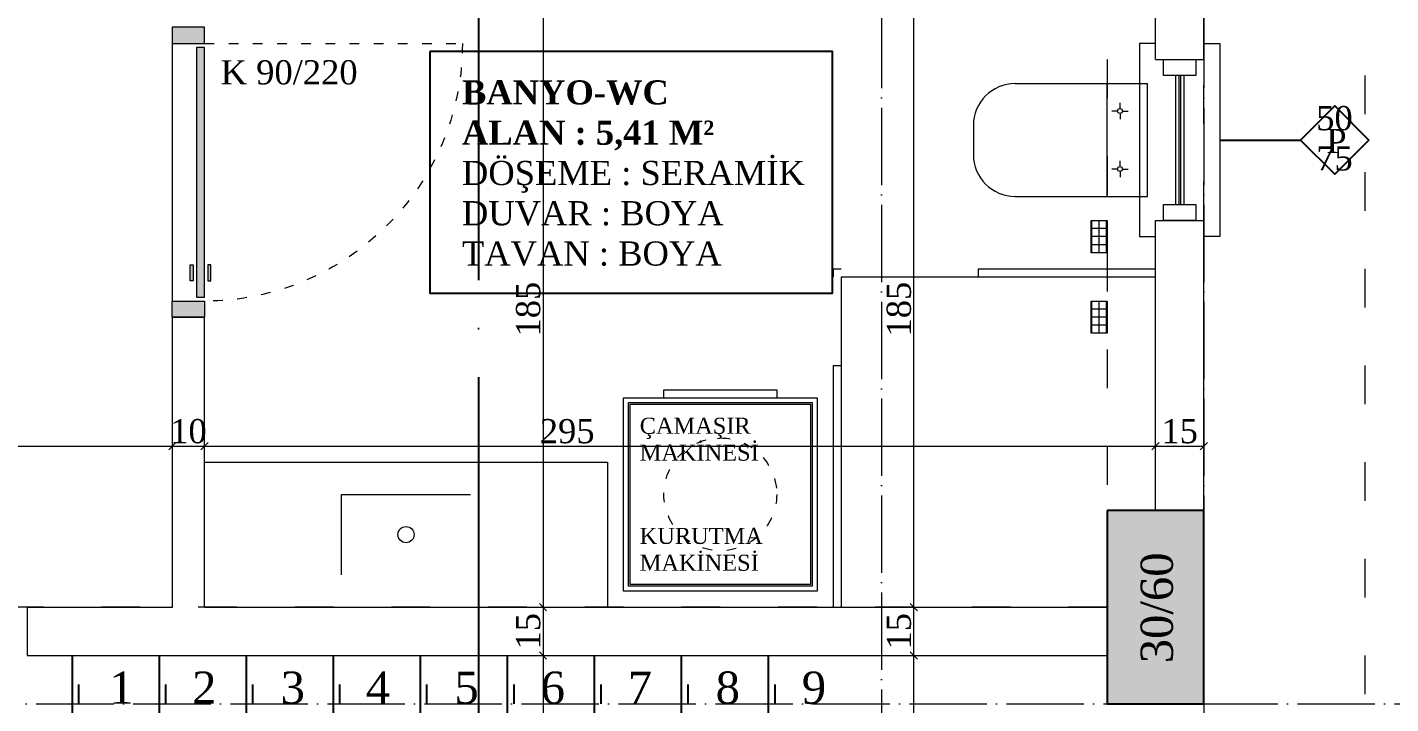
# Model space of a CAD drawing. Header units: metres. Extents: x -5196 to 34307, y 7076 to 19260.
# Drawn here: x 16087.1 to 16510.1, y 10081.3 to 10291.3 of the extents above; entities that cross this region are included whole.
import ezdxf

# ---------------------------------------------------------------- set-up
doc = ezdxf.new("R2010")
doc.units = ezdxf.units.M
for name, pattern in [('ACAD_ISO03', [30, 12, -18]), ('ACAD_ISO03W100', [30, 12, -18]), ('ACAD_ISO04W100', [30, 24, -3, 0, -3]), ('DUZ', [0])]:
    doc.linetypes.add(name, pattern=pattern)
doc.layers.add('YLZ-AKS', color=7, linetype='ACAD_ISO04W100', lineweight=5, true_color=0x2e2f36)
doc.layers.add('YLZ-TARAMA', color=7, linetype='Continuous', lineweight=5, true_color=0x686d6c)
for name, color, linetype, lineweight in [('YLZ-ALAN HESABI', 41, 'Continuous', 35), ('YLZ-DUVAR', 151, 'Continuous', 20), ('YLZ-KAPI', 241, 'Continuous', 9), ('YLZ-PENCERE', 231, 'Continuous', 5), ('YLZ-TEFRİŞ', 191, 'Continuous', 20), ('YLZ-ÇATI', 241, 'Continuous', 13), ('YLZ-ÖLÇÜ', 251, 'Continuous', 5)]:
    doc.layers.add(name, color=color, linetype=linetype, lineweight=lineweight)
for name, color, linetype in [('YLZ-Kesit Çizgisi', 10, 'Continuous'), ('YLZ-KOLON', 191, 'Continuous'), ('YLZ-KORKULUK', 161, 'DUZ'), ('YLZ-MERDİVEN', 11, 'Continuous'), ('YLZ-YAZI', 113, 'Continuous')]:
    doc.layers.add(name, color=color, linetype=linetype)
doc.layers.add('YLZ-KİRİŞ', color=123, linetype='ACAD_ISO03W100', lineweight=5, transparency=0.5)
doc.styles.add('ARIAL', font='times.ttf')
doc.dimstyles.new('YLZ - İç Ölçü', dxfattribs={"dimscale": 0.75, "dimtxt": 10, "dimasz": 3, "dimexe": 1.25, "dimexo": 1, "dimgap": 1, "dimtad": 1, "dimdec": 1, "dimrnd": 0.5, "dimtxsty": 'ARIAL', "dimblk": 'OBLIQUE', "dimcen": 1, "dimclrd": 256, "dimclre": 256, "dimclrt": 125, "dimadec": 0, "dimazin": 0, "dimtfac": 1, "dimtdec": 1, "dimtmove": 1, "dimatfit": 3, "dimldrblk": 'OBLIQUE', "dimfxl": 0, "dimarcsym": 0})

# ---------------------------------------------------------------- blocks, each defined once
blk = doc.blocks.new('Aks')
at = {"layer": 'YLZ-AKS'}
for p, q in [((479950.78, 4514594.56), (479950.78, 4512399.56)), ((480050.78, 4514594.56), (480050.78, 4512399.56)), ((478845.78, 4512904.56), (480300.78, 4512904.56))]:
    blk.add_line(p, q, dxfattribs=at)
at = {"layer": 'YLZ-Kesit Çizgisi', "linetype": 'ACAD_ISO04W100', "ltscale": 5}
blk.add_line((479825.78, 4514657.06), (479825.78, 4512337.06), dxfattribs=at)
blk = doc.blocks.new('ZK. Kolon Plan')
at = {"layer": 'YLZ-TARAMA'}
h = blk.add_hatch(dxfattribs=at)
h.set_pattern_fill('ANSI33', color=256, angle=-90)
h.paths.add_polyline_path([(475247.33, 4505187.75), (475217.33, 4505187.75), (475217.33, 4505127.75), (475247.33, 4505127.75)])
h.paths.add_polyline_path([(475702.33, 4505187.75), (475642.33, 4505187.75), (475642.33, 4505157.75), (475702.33, 4505157.75)])
h.paths.add_polyline_path([(476072.33, 4505187.75), (476042.33, 4505187.75), (476042.33, 4505162.75), (476042.33, 4505127.75), (476072.33, 4505127.75)])
h.paths.add_polyline_path([(475357.33, 4504557.75), (475217.33, 4504557.75), (475217.33, 4504522.75), (475357.33, 4504522.75)])
h.paths.add_polyline_path([(475697.33, 4504532.75), (475697.33, 4504560.25), (475657.33, 4504560.25), (475657.33, 4504522.75), (475657.33, 4504500.25), (475697.33, 4504500.25)])
h.paths.add_polyline_path([(476172.33, 4504552.75), (476032.33, 4504552.75), (476032.33, 4504517.75), (476172.33, 4504517.75)])
h.paths.add_polyline_path([(475477.33, 4503927.75), (475317.33, 4503927.75), (475317.33, 4503897.75), (475477.33, 4503897.75)])
h.paths.add_polyline_path([(475697.33, 4503937.75), (475657.33, 4503937.75), (475657.33, 4503887.75), (475697.33, 4503887.75)])
h.paths.add_polyline_path([(476172.33, 4503957.75), (476142.33, 4503957.75), (476142.33, 4503897.75), (476172.33, 4503897.75)])
h.paths.add_polyline_path([(475472.33, 4503702.75), (475442.33, 4503702.75), (475442.33, 4503642.75), (475472.33, 4503642.75), (475472.33, 4503672.75)])
h.paths.add_polyline_path([(475692.33, 4503702.75), (475662.33, 4503702.75), (475662.33, 4503642.75), (475692.33, 4503642.75)])
h.paths.add_polyline_path([(476172.33, 4503672.75), (476142.33, 4503672.75), (476112.33, 4503672.75), (476112.33, 4503642.75), (476172.33, 4503642.75)])
at = {"layer": 'YLZ-KİRİŞ'}
for points in [[(476142.33, 4503957.75), (476172.33, 4503957.75), (476172.33, 4504517.75), (476142.33, 4504517.75)], [(475697.33, 4503897.75), (476142.33, 4503897.75), (476142.33, 4503927.75), (475697.33, 4503927.75)], [(476142.33, 4503897.75), (476172.33, 4503897.75), (476172.33, 4503672.75), (476142.33, 4503672.75)]]:
    blk.add_lwpolyline(points, close=True, dxfattribs=at)
at = {"layer": 'YLZ-KOLON'}
blk.add_lwpolyline([(476142.33, 4503957.75), (476142.33, 4503897.75), (476172.33, 4503897.75), (476172.33, 4503957.75)], close=True, dxfattribs=at)
at = {"layer": 'YLZ-YAZI', "insert": (476152.73, 4503883.31), "char_height": 10, "attachment_point": 1, "rotation": 90, "style": 'ARIAL'}
blk.add_mtext_dynamic_manual_height_columns('\\pi27.0082;30/60', width=86.5254, gutter_width=12.5, heights=[18.52], dxfattribs=at)
blk = doc.blocks.new('Merdiven Z.K.')
at = {"layer": 'YLZ-KORKULUK'}
blk.add_lwpolyline([(15276.16, 9829.4), (15460.66, 9829.4), (15460.66, 9834.4), (15249.16, 9834.4), (15249.16, 9836.9), (15463.16, 9836.9), (15463.16, 9826.9), (15276.16, 9826.9)], close=True, dxfattribs=at)
at = {"layer": 'YLZ-MERDİVEN'}
for p, q in [((15242.16, 9831.9), (15242.16, 9951.9)), ((15269.16, 9831.9), (15269.16, 9951.9)), ((15296.16, 9831.9), (15296.16, 9951.9)), ((15323.16, 9831.9), (15323.16, 9951.9)), ((15350.16, 9831.9), (15350.16, 9951.9)), ((15377.16, 9831.9), (15377.16, 9951.9)), ((15404.16, 9831.9), (15404.16, 9951.9)), ((15431.16, 9831.9), (15431.16, 9951.9)), ((15458.16, 9831.9), (15458.16, 9951.9)), ((15242.16, 9831.9), (15458.16, 9831.9)), ((15269.16, 9711.9), (15269.16, 9831.9)), ((15296.16, 9711.9), (15296.16, 9831.9)), ((15323.16, 9711.9), (15323.16, 9831.9)), ((15350.16, 9711.9), (15350.16, 9831.9)), ((15377.16, 9711.9), (15377.16, 9831.9)), ((15404.16, 9711.9), (15404.16, 9831.9)), ((15431.16, 9711.9), (15431.16, 9831.9)), ((15458.16, 9711.9), (15458.16, 9831.9)), ((15458.16, 9831.9), (15578.16, 9831.9))]:
    blk.add_line(p, q, dxfattribs=at)
at = {"layer": 'YLZ-MERDİVEN', "linetype": 'ACAD_ISO03W100', "ltscale": 0.5}
for p, q in [((15244.16, 9831.9), (15244.16, 9951.9)), ((15271.16, 9831.9), (15271.16, 9951.9)), ((15298.16, 9831.9), (15298.16, 9951.9)), ((15325.16, 9831.9), (15325.16, 9951.9)), ((15352.16, 9831.9), (15352.16, 9951.9)), ((15379.16, 9831.9), (15379.16, 9951.9)), ((15406.16, 9831.9), (15406.16, 9951.9)), ((15433.16, 9831.9), (15433.16, 9951.9)), ((15460.16, 9831.9), (15460.16, 9951.9)), ((15267.16, 9711.9), (15267.16, 9831.9)), ((15294.16, 9711.9), (15294.16, 9831.9)), ((15321.16, 9711.9), (15321.16, 9831.9)), ((15348.16, 9711.9), (15348.16, 9831.9)), ((15375.16, 9711.9), (15375.16, 9831.9)), ((15402.16, 9711.9), (15402.16, 9831.9)), ((15429.16, 9711.9), (15429.16, 9831.9)), ((15456.16, 9711.9), (15456.16, 9831.9)), ((15458.16, 9829.9), (15578.16, 9829.9))]:
    blk.add_line(p, q, dxfattribs=at)
at = {"layer": 'YLZ-MERDİVEN'}
for points in [[(15242.16, 9891.9), (15518.16, 9891.9), (15518.16, 9771.9), (15281.66, 9771.9)], [(15281.66, 9781.9), (15269.16, 9771.9), (15281.66, 9761.9), (15281.66, 9781.9)]]:
    blk.add_lwpolyline(points, dxfattribs=at)
at = {"layer": 'YLZ-YAZI', "char_height": 10, "style": 'ARIAL'}
for s, width, heights, insert, attachment_point in [('\\pi10.04409;1', 23.9382, [26.46], (15243.55, 9946.9), 1), ('\\pi8.74273;2', 23.9382, [26.46], (15270.55, 9946.9), 1), ('\\pi9.18973;3', 23.9382, [26.46], (15297.55, 9946.9), 1), ('\\pi8.649;4', 23.9382, [26.46], (15324.55, 9946.9), 1), ('\\pi9.11763;5', 23.9382, [26.46], (15351.55, 9946.9), 1), ('\\pi8.87971;6', 23.9382, [26.46], (15378.55, 9946.9), 1), ('\\pi8.87971;7', 23.9382, [26.46], (15405.55, 9946.9), 1), ('\\pi9.15008;8', 23.9382, [26.46], (15432.55, 9946.9), 1), ('\\pi8.88692;9', 23.9382, [26.46], (15459.55, 9946.9), 1), ('M: 18*16,67*27', 344.3033, [10.2], (15400.29, 9906.86), 3), ('\\pi5.71461;10', 23.9382, [26.46], (15556.89, 9823.72), 1), ('\\pi5.87683;18', 23.9382, [26.46], (15243.55, 9716.9), 7), ('\\pi5.7795;17', 23.9382, [26.46], (15270.55, 9716.9), 7), ('\\pi5.73624;16', 23.9382, [26.46], (15297.55, 9716.9), 7), ('\\pi5.93811;15', 23.9382, [26.46], (15324.55, 9716.9), 7), ('\\pi5.7074;14', 23.9382, [26.46], (15351.55, 9716.9), 7), ('\\pi6.06428;13', 23.9382, [26.46], (15378.55, 9716.9), 7), ('\\pi5.75787;12', 23.9382, [26.46], (15405.55, 9716.9), 7), ('\\pi6.35267;11', 23.9382, [26.46], (15432.55, 9716.9), 7)]:
    blk.add_mtext_dynamic_manual_height_columns(s, width=width, gutter_width=12.5, heights=heights, dxfattribs=dict(at, insert=insert, attachment_point=attachment_point))
blk = doc.blocks.new('1.K. Tefriş')
at = {"layer": 'YLZ-TEFRİŞ'}
for p, q in [((17534.66, 7644.4), (17575.66, 7644.4)), ((17563.16, 7609.4), (17563.16, 7644.4)), ((17575.66, 7609.4), (17575.66, 7644.4)), ((17566.41, 7635.9), (17564.66, 7635.9)), ((17567.16, 7636.65), (17567.16, 7638.4)), ((17567.16, 7635.15), (17567.16, 7633.4)), ((17567.91, 7635.9), (17569.66, 7635.9)), ((17521.66, 7631.4), (17521.66, 7622.4)), ((17567.16, 7618.65), (17567.16, 7620.4)), ((17566.41, 7617.9), (17564.66, 7617.9)), ((17567.16, 7617.15), (17567.16, 7615.4)), ((17567.91, 7617.9), (17569.66, 7617.9)), ((17534.66, 7609.4), (17575.66, 7609.4)), ((17560.66, 7591.9), (17560.66, 7601.9)), ((17562.91, 7601.9), (17562.91, 7591.9)), ((17562.91, 7599.4), (17558.41, 7599.4)), ((17562.91, 7596.9), (17558.41, 7596.9)), ((17562.91, 7594.4), (17558.41, 7594.4)), ((17478.16, 7586.9), (17480.66, 7586.9)), ((17478.16, 7586.9), (17478.16, 7584.4)), ((17480.66, 7584.4), (17578.16, 7584.4)), ((17480.66, 7584.4), (17480.66, 7481.9)), ((17523.16, 7586.9), (17578.16, 7586.9)), ((17523.16, 7586.9), (17523.16, 7584.4)), ((17560.66, 7566.9), (17560.66, 7576.9)), ((17562.91, 7576.9), (17562.91, 7566.9)), ((17562.91, 7574.4), (17558.41, 7574.4)), ((17562.91, 7571.9), (17558.41, 7571.9)), ((17562.91, 7569.4), (17558.41, 7569.4)), ((17478.16, 7556.9), (17480.66, 7556.9)), ((17478.16, 7556.9), (17478.16, 7481.9))]:
    blk.add_line(p, q, dxfattribs=at)
for points in [[(17563.16, 7591.9), (17558.16, 7591.9), (17558.16, 7601.9), (17563.16, 7601.9)], [(17563.16, 7566.9), (17558.16, 7566.9), (17558.16, 7576.9), (17563.16, 7576.9)], [(17473.16, 7546.9), (17473.16, 7486.9), (17413.16, 7486.9), (17413.16, 7546.9)], [(17471.66, 7545.4), (17471.66, 7488.4), (17414.66, 7488.4), (17414.66, 7545.4)], [(17471.16, 7544.9), (17471.16, 7488.9), (17415.16, 7488.9), (17415.16, 7544.9)]]:
    blk.add_lwpolyline(points, close=True, dxfattribs=at)
for points in [[(17558.41, 7591.9), (17558.41, 7601.9)], [(17558.41, 7566.9), (17558.41, 7576.9)], [(17425.66, 7546.9), (17425.66, 7549.4), (17460.66, 7549.4), (17460.66, 7546.9)], [(17283.16, 7526.9), (17408.16, 7526.9), (17408.16, 7481.9)], [(17325.66, 7491.9), (17325.66, 7516.9), (17365.66, 7516.9)]]:
    blk.add_lwpolyline(points, dxfattribs=at)
for centre, radius in [((17567.16, 7635.9), 0.75), ((17567.16, 7617.9), 0.75), ((17345.66, 7504.4), 2.5)]:
    blk.add_circle(centre, radius, dxfattribs=at)
at = {"layer": 'YLZ-TEFRİŞ', "linetype": 'ACAD_ISO03W100', "ltscale": 0.25}
blk.add_circle((17443.16, 7516.9), 17.5, dxfattribs=at)
at = {"layer": 'YLZ-TEFRİŞ'}
for centre, start, end in [((17534.66, 7631.4), 90, 180), ((17534.66, 7622.4), 180, 270)]:
    blk.add_arc(centre, 13, start, end, dxfattribs=at)
at = {"layer": 'YLZ-ÇATI', "linetype": 'ACAD_ISO03', "lineweight": 0}
blk.add_lwpolyline([(16588.16, 8891.9), (17543.16, 8891.9), (17543.16, 8156.9), (17643.16, 8156.9), (17643.16, 7146.9), (16813.16, 7146.9), (16813.16, 7401.9), (16688.16, 7401.9), (16688.16, 8026.9), (16588.16, 8026.9)], close=True, dxfattribs=at)
at = {"layer": 'YLZ-YAZI', "char_height": 5, "style": 'ARIAL'}
for s, insert, attachment_point in [('ÇAMAŞIR\\PMAKİNESİ', (17418.16, 7527.29), 7), ('KURUTMA\\PMAKİNESİ', (17418.16, 7506.51), 1)]:
    blk.add_mtext_dynamic_manual_height_columns(s, width=109.7819, gutter_width=12.5, heights=[64.85], dxfattribs=dict(at, insert=insert, attachment_point=attachment_point))
blk = doc.blocks.new("Kapı 90'lık")
at = {"lineweight": 0, "true_color": 0x939598, "transparency": 33554559}
h = blk.add_hatch(color=252, dxfattribs=at)
h.dxf.hatch_style = 1
h.paths.add_polyline_path([(663.76, 3319.76), (668.76, 3319.76), (668.76, 3329.76), (663.76, 3329.76)])
h.paths.add_polyline_path([(670.01, 3327.26), (747.51, 3327.26), (747.51, 3329.76), (670.01, 3329.76)])
h.paths.add_polyline_path([(675, 3325.26), (680, 3325.26), (680.01, 3326.26), (675.01, 3326.26)])
h.paths.add_polyline_path([(680.01, 3330.76), (680, 3331.76), (675, 3331.76), (675.01, 3330.76)])
h.paths.add_polyline_path([(753.76, 3329.76), (748.76, 3329.76), (748.76, 3319.76), (753.76, 3319.76)])
at = {"layer": 'YLZ-KAPI', "linetype": 'ACAD_ISO03W100', "ltscale": 0.25}
blk.add_line((748.76, 3329.76), (748.76, 3409.76), dxfattribs=at)
at = {"layer": 'YLZ-KAPI'}
blk.add_line((748.76, 3319.76), (668.76, 3319.76), dxfattribs=at)
for points in [[(663.76, 3329.76), (663.76, 3319.76), (668.76, 3319.76), (668.76, 3329.76)], [(747.51, 3327.26), (670.01, 3327.26), (670.01, 3329.76), (747.51, 3329.76)], [(680, 3331.76), (680.01, 3330.76), (675.01, 3330.76), (675, 3331.76)], [(753.76, 3329.76), (753.76, 3319.76), (748.76, 3319.76), (748.76, 3329.76)], [(680, 3325.26), (680.01, 3326.26), (675.01, 3326.26), (675, 3325.26)]]:
    blk.add_lwpolyline(points, close=True, dxfattribs=at)
at = {"layer": 'YLZ-KAPI', "linetype": 'ACAD_ISO03W100', "ltscale": 0.25}
blk.add_arc((748.76, 3329.76), 80, 90, 180, dxfattribs=at)
blk = doc.blocks.new('KP-3')
at = {"layer": 'YLZ-PENCERE'}
for p, q in [((19084.41, 10146.9), (19084.41, 10106.9)), ((19085.41, 10146.9), (19085.41, 10106.9)), ((19085.91, 10146.9), (19085.91, 10106.9)), ((19086.91, 10146.9), (19086.91, 10106.9))]:
    blk.add_line(p, q, dxfattribs=at)
for points in [[(19078.16, 10156.9), (19073.16, 10156.9), (19073.16, 10096.9), (19078.16, 10096.9)], [(19093.16, 10156.9), (19098.16, 10156.9), (19098.16, 10096.9), (19093.16, 10096.9)]]:
    blk.add_lwpolyline(points, dxfattribs=at)
for points in [[(19080.66, 10151.9), (19090.66, 10151.9), (19090.66, 10146.9), (19080.66, 10146.9)], [(19080.66, 10106.9), (19090.66, 10106.9), (19090.66, 10101.9), (19080.66, 10101.9)]]:
    blk.add_lwpolyline(points, close=True, dxfattribs=at)
at = {"layer": 'YLZ-YAZI'}
blk.add_line((19098.16, 10126.9), (19123.16, 10126.9), dxfattribs=at)
blk.add_lwpolyline([(19123.16, 10126.9), (19133.76, 10137.51), (19144.37, 10126.9), (19133.76, 10116.29)], close=True, dxfattribs=at)
at = {"layer": 'YLZ-ÖLÇÜ', "xscale": -1, "rotation": 270}
blk.add_blockref("Kapı 90'lık", (15453.39, 9408.14), dxfattribs=at)
at = {"layer": 'YLZ-YAZI', "char_height": 7.5, "style": 'ARIAL'}
for s, width, heights, insert, attachment_point in [('K 90/220', 44.8554, [49.71], (18788.16, 10144.06), 7), ('50\\P75', 58.361, [27.42], (19139.35, 10117.33), 9), ('\\pi14.99218;P', 35.5702, [14.45], (19116.17, 10122.86), 7)]:
    blk.add_mtext_dynamic_manual_height_columns(s, width=width, gutter_width=12.5, heights=heights, dxfattribs=dict(at, insert=insert, attachment_point=attachment_point))
blk = doc.blocks.new('_Oblique')
at = {"color": 0, "linetype": 'ByBlock', "lineweight": -2}
blk.add_line((-0.5, -0.5), (0.5, 0.5), dxfattribs=at)
blk = doc.blocks.new('*D6269')
at = {"layer": 'Defpoints', "color": 0, "transparency": 16777216}
for p in [(12782.1, 10161.32), (13077.1, 10161.32), (13077.1, 10161.32)]:
    blk.add_point(p, dxfattribs=at)
at = {"layer": 'YLZ-ÖLÇÜ', "color": 251, "lineweight": -2, "transparency": 16777216}
for p, q in [((12782.1, 10161.32), (12782.1, 10162.26)), ((12782.1, 10161.32), (13077.1, 10161.32)), ((13077.1, 10161.32), (13077.1, 10162.26))]:
    blk.add_line(p, q, dxfattribs=at)
at = {"layer": 'YLZ-ÖLÇÜ', "color": 251, "lineweight": -2, "transparency": 16777216, "xscale": 2.25, "yscale": 2.25, "zscale": 2.25, "rotation": 180}
blk.add_blockref('_Oblique', (12782.1, 10161.32), dxfattribs=at)
at = {"layer": 'YLZ-ÖLÇÜ', "color": 251, "lineweight": -2, "transparency": 16777216, "xscale": 2.25, "yscale": 2.25, "zscale": 2.25}
blk.add_blockref('_Oblique', (13077.1, 10161.32), dxfattribs=at)
at = {"layer": 'YLZ-ÖLÇÜ', "color": 125, "transparency": 16777216, "insert": (12894.6, 10165.9), "char_height": 7.5, "attachment_point": 5, "style": 'ARIAL'}
blk.add_mtext('295', dxfattribs=at)
blk = doc.blocks.new('*D6270')
at = {"layer": 'Defpoints', "color": 0, "transparency": 16777216}
for p in [(13077.1, 10161.32), (13092.1, 10161.32), (13092.1, 10161.32)]:
    blk.add_point(p, dxfattribs=at)
at = {"layer": 'YLZ-ÖLÇÜ', "color": 251, "lineweight": -2, "transparency": 16777216}
for p, q in [((13077.1, 10161.32), (13077.1, 10162.26)), ((13077.1, 10161.32), (13092.1, 10161.32)), ((13092.1, 10161.32), (13092.1, 10162.26))]:
    blk.add_line(p, q, dxfattribs=at)
at = {"layer": 'YLZ-ÖLÇÜ', "color": 251, "lineweight": -2, "transparency": 16777216, "xscale": 2.25, "yscale": 2.25, "zscale": 2.25, "rotation": 180}
blk.add_blockref('_Oblique', (13077.1, 10161.32), dxfattribs=at)
at = {"layer": 'YLZ-ÖLÇÜ', "color": 251, "lineweight": -2, "transparency": 16777216, "xscale": 2.25, "yscale": 2.25, "zscale": 2.25}
blk.add_blockref('_Oblique', (13092.1, 10161.32), dxfattribs=at)
at = {"layer": 'YLZ-ÖLÇÜ', "color": 125, "transparency": 16777216, "insert": (13084.6, 10165.89), "char_height": 7.5, "attachment_point": 5, "style": 'ARIAL'}
blk.add_mtext('15', dxfattribs=at)
blk = doc.blocks.new('*D6267')
at = {"layer": 'Defpoints', "color": 0, "transparency": 16777216}
for p in [(12612.1, 10161.32), (12772.1, 10161.32), (12772.1, 10161.32)]:
    blk.add_point(p, dxfattribs=at)
at = {"layer": 'YLZ-ÖLÇÜ', "color": 251, "lineweight": -2, "transparency": 16777216}
for p, q in [((12612.1, 10161.32), (12612.1, 10162.26)), ((12612.1, 10161.32), (12772.1, 10161.32)), ((12772.1, 10161.32), (12772.1, 10162.26))]:
    blk.add_line(p, q, dxfattribs=at)
at = {"layer": 'YLZ-ÖLÇÜ', "color": 251, "lineweight": -2, "transparency": 16777216, "xscale": 2.25, "yscale": 2.25, "zscale": 2.25, "rotation": 180}
blk.add_blockref('_Oblique', (12612.1, 10161.32), dxfattribs=at)
at = {"layer": 'YLZ-ÖLÇÜ', "color": 251, "lineweight": -2, "transparency": 16777216, "xscale": 2.25, "yscale": 2.25, "zscale": 2.25}
blk.add_blockref('_Oblique', (12772.1, 10161.32), dxfattribs=at)
at = {"layer": 'YLZ-ÖLÇÜ', "color": 125, "transparency": 16777216, "insert": (12692.1, 10165.89), "char_height": 7.5, "attachment_point": 5, "style": 'ARIAL'}
blk.add_mtext('160', dxfattribs=at)
blk = doc.blocks.new('*D6268')
at = {"layer": 'Defpoints', "color": 0, "transparency": 16777216}
for p in [(12772.1, 10161.32), (12782.1, 10161.32), (12782.1, 10161.32)]:
    blk.add_point(p, dxfattribs=at)
at = {"layer": 'YLZ-ÖLÇÜ', "color": 251, "lineweight": -2, "transparency": 16777216}
for p, q in [((12772.1, 10161.32), (12772.1, 10162.26)), ((12772.1, 10161.32), (12782.1, 10161.32)), ((12782.1, 10161.32), (12782.1, 10162.26))]:
    blk.add_line(p, q, dxfattribs=at)
at = {"layer": 'YLZ-ÖLÇÜ', "color": 251, "lineweight": -2, "transparency": 16777216, "xscale": 2.25, "yscale": 2.25, "zscale": 2.25, "rotation": 180}
blk.add_blockref('_Oblique', (12772.1, 10161.32), dxfattribs=at)
at = {"layer": 'YLZ-ÖLÇÜ', "color": 251, "lineweight": -2, "transparency": 16777216, "xscale": 2.25, "yscale": 2.25, "zscale": 2.25}
blk.add_blockref('_Oblique', (12782.1, 10161.32), dxfattribs=at)
at = {"layer": 'YLZ-ÖLÇÜ', "color": 125, "transparency": 16777216, "insert": (12777.1, 10165.89), "char_height": 7.5, "attachment_point": 5, "style": 'ARIAL'}
blk.add_mtext('10', dxfattribs=at)
blk = doc.blocks.new('*D6309')
at = {"layer": 'Defpoints', "color": 0, "transparency": 16777216}
for p in [(12887.1, 10296.32), (12887.1, 10111.32), (12887.1, 10111.32)]:
    blk.add_point(p, dxfattribs=at)
at = {"layer": 'YLZ-ÖLÇÜ', "color": 251, "lineweight": -2, "transparency": 16777216}
for p, q in [((12887.1, 10296.32), (12888.03, 10296.32)), ((12887.1, 10296.32), (12887.1, 10111.32)), ((12887.1, 10111.32), (12888.03, 10111.32))]:
    blk.add_line(p, q, dxfattribs=at)
at = {"layer": 'YLZ-ÖLÇÜ', "color": 251, "lineweight": -2, "transparency": 16777216, "xscale": 2.25, "yscale": 2.25, "zscale": 2.25}
for p, rotation in [((12887.1, 10296.32), 90), ((12887.1, 10111.32), 270)]:
    blk.add_blockref('_Oblique', p, dxfattribs=dict(at, rotation=rotation))
at = {"layer": 'YLZ-ÖLÇÜ', "color": 125, "transparency": 16777216, "insert": (12882.53, 10203.82), "char_height": 7.5, "attachment_point": 5, "rotation": 90, "style": 'ARIAL'}
blk.add_mtext('185', dxfattribs=at)
blk = doc.blocks.new('*D6310')
at = {"layer": 'Defpoints', "color": 0, "transparency": 16777216}
for p in [(12887.1, 10111.32), (12887.1, 10096.32), (12887.1, 10096.32)]:
    blk.add_point(p, dxfattribs=at)
at = {"layer": 'YLZ-ÖLÇÜ', "color": 251, "lineweight": -2, "transparency": 16777216}
for p, q in [((12887.1, 10111.32), (12888.03, 10111.32)), ((12887.1, 10111.32), (12887.1, 10096.32)), ((12887.1, 10096.32), (12888.03, 10096.32))]:
    blk.add_line(p, q, dxfattribs=at)
at = {"layer": 'YLZ-ÖLÇÜ', "color": 251, "lineweight": -2, "transparency": 16777216, "xscale": 2.25, "yscale": 2.25, "zscale": 2.25}
for p, rotation in [((12887.1, 10111.32), 90), ((12887.1, 10096.32), 270)]:
    blk.add_blockref('_Oblique', p, dxfattribs=dict(at, rotation=rotation))
at = {"layer": 'YLZ-ÖLÇÜ', "color": 125, "transparency": 16777216, "insert": (12882.53, 10103.82), "char_height": 7.5, "attachment_point": 5, "rotation": 90, "style": 'ARIAL'}
blk.add_mtext('15', dxfattribs=at)
blk = doc.blocks.new('*D6311')
at = {"layer": 'Defpoints', "color": 0, "transparency": 16777216}
for p in [(12887.1, 10096.32), (12887.1, 9976.32), (12887.1, 9976.32)]:
    blk.add_point(p, dxfattribs=at)
at = {"layer": 'YLZ-ÖLÇÜ', "color": 251, "lineweight": -2, "transparency": 16777216}
for p, q in [((12887.1, 10096.32), (12888.03, 10096.32)), ((12887.1, 10096.32), (12887.1, 9976.32)), ((12887.1, 9976.32), (12888.03, 9976.32))]:
    blk.add_line(p, q, dxfattribs=at)
at = {"layer": 'YLZ-ÖLÇÜ', "color": 251, "lineweight": -2, "transparency": 16777216, "xscale": 2.25, "yscale": 2.25, "zscale": 2.25}
for p, rotation in [((12887.1, 10096.32), 90), ((12887.1, 9976.32), 270)]:
    blk.add_blockref('_Oblique', p, dxfattribs=dict(at, rotation=rotation))
at = {"layer": 'YLZ-ÖLÇÜ', "color": 125, "transparency": 16777216, "insert": (12882.53, 10023.82), "char_height": 7.5, "attachment_point": 5, "rotation": 90, "style": 'ARIAL'}
blk.add_mtext('120', dxfattribs=at)
blk = doc.blocks.new('*D6295')
at = {"layer": 'Defpoints', "color": 0, "transparency": 16777216}
for p in [(13002.1, 10096.32), (13002.1, 10096.32), (13002.1, 9976.32)]:
    blk.add_point(p, dxfattribs=at)
at = {"layer": 'YLZ-ÖLÇÜ', "color": 251, "lineweight": -2, "transparency": 16777216}
for p, q in [((13002.1, 10096.32), (13003.03, 10096.32)), ((13002.1, 9976.32), (13002.1, 10096.32)), ((13002.1, 9976.32), (13003.03, 9976.32))]:
    blk.add_line(p, q, dxfattribs=at)
at = {"layer": 'YLZ-ÖLÇÜ', "color": 251, "lineweight": -2, "transparency": 16777216, "xscale": 2.25, "yscale": 2.25, "zscale": 2.25}
for p, rotation in [((13002.1, 10096.32), 90), ((13002.1, 9976.32), 270)]:
    blk.add_blockref('_Oblique', p, dxfattribs=dict(at, rotation=rotation))
at = {"layer": 'YLZ-ÖLÇÜ', "color": 125, "transparency": 16777216, "insert": (12997.53, 10036.32), "char_height": 7.5, "attachment_point": 5, "rotation": 90, "style": 'ARIAL'}
blk.add_mtext('120', dxfattribs=at)
blk = doc.blocks.new('*D6296')
at = {"layer": 'Defpoints', "color": 0, "transparency": 16777216}
for p in [(13002.1, 10111.32), (13002.1, 10111.32), (13002.1, 10096.32)]:
    blk.add_point(p, dxfattribs=at)
at = {"layer": 'YLZ-ÖLÇÜ', "color": 251, "lineweight": -2, "transparency": 16777216}
for p, q in [((13002.1, 10111.32), (13003.03, 10111.32)), ((13002.1, 10096.32), (13002.1, 10111.32)), ((13002.1, 10096.32), (13003.03, 10096.32))]:
    blk.add_line(p, q, dxfattribs=at)
at = {"layer": 'YLZ-ÖLÇÜ', "color": 251, "lineweight": -2, "transparency": 16777216, "xscale": 2.25, "yscale": 2.25, "zscale": 2.25}
for p, rotation in [((13002.1, 10111.32), 90), ((13002.1, 10096.32), 270)]:
    blk.add_blockref('_Oblique', p, dxfattribs=dict(at, rotation=rotation))
at = {"layer": 'YLZ-ÖLÇÜ', "color": 125, "transparency": 16777216, "insert": (12997.53, 10103.82), "char_height": 7.5, "attachment_point": 5, "rotation": 90, "style": 'ARIAL'}
blk.add_mtext('15', dxfattribs=at)
blk = doc.blocks.new('*D6297')
at = {"layer": 'Defpoints', "color": 0, "transparency": 16777216}
for p in [(13002.1, 10296.32), (13002.1, 10296.32), (13002.1, 10111.32)]:
    blk.add_point(p, dxfattribs=at)
at = {"layer": 'YLZ-ÖLÇÜ', "color": 251, "lineweight": -2, "transparency": 16777216}
for p, q in [((13002.1, 10296.32), (13003.03, 10296.32)), ((13002.1, 10111.32), (13002.1, 10296.32)), ((13002.1, 10111.32), (13003.03, 10111.32))]:
    blk.add_line(p, q, dxfattribs=at)
at = {"layer": 'YLZ-ÖLÇÜ', "color": 251, "lineweight": -2, "transparency": 16777216, "xscale": 2.25, "yscale": 2.25, "zscale": 2.25}
for p, rotation in [((13002.1, 10296.32), 90), ((13002.1, 10111.32), 270)]:
    blk.add_blockref('_Oblique', p, dxfattribs=dict(at, rotation=rotation))
at = {"layer": 'YLZ-ÖLÇÜ', "color": 125, "transparency": 16777216, "insert": (12997.53, 10203.82), "char_height": 7.5, "attachment_point": 5, "rotation": 90, "style": 'ARIAL'}
blk.add_mtext('185', dxfattribs=at)
blk = doc.blocks.new('B.K. Mahal Listesi')
at = {"layer": 'YLZ-YAZI'}
blk.add_lwpolyline([(14562.1, 7533.82), (14562.1, 7458.82), (14687.1, 7458.82), (14687.1, 7533.82), (14562.1, 7533.82)], dxfattribs=at)
at = {"layer": 'YLZ-YAZI', "insert": (14572.1, 7524.85), "char_height": 7.5, "attachment_point": 1, "style": 'ARIAL'}
blk.add_mtext_dynamic_manual_height_columns('{\\fTimes New Roman|b1|i0|c162|p18;BANYO-WC\\PALAN : 5,41 M² \\P}DÖŞEME : SERAMİK\\PDUVAR : BOYA \\PTAVAN : BOYA', width=148.6174, gutter_width=12.5, heights=[94.52], dxfattribs=at)
blk = doc.blocks.new('Z.K. İç Ölçü')
at = {"layer": 'YLZ-ÖLÇÜ'}
for base, p1, p2, angle, picture, middle in [((12887.1, 10111.32), (12887.1, 10296.32), (12887.1, 10111.32), 90, '*D6309', (12882.53, 10203.82)), ((13002.1, 10296.32), (13002.1, 10111.32), (13002.1, 10296.32), 270, '*D6297', (12997.53, 10203.82)), ((12772.1, 10161.32), (12612.1, 10161.32), (12772.1, 10161.32), 180, '*D6267', (12692.1, 10165.89)), ((13092.1, 10161.32), (13077.1, 10161.32), (13092.1, 10161.32), 180, '*D6270', (13084.6, 10165.89)), ((12887.1, 10096.32), (12887.1, 10111.32), (12887.1, 10096.32), 90, '*D6310', (12882.53, 10103.82)), ((13002.1, 10111.32), (13002.1, 10096.32), (13002.1, 10111.32), 270, '*D6296', (12997.53, 10103.82)), ((13002.1, 10096.32), (13002.1, 9976.32), (13002.1, 10096.32), 270, '*D6295', (12997.53, 10036.32))]:
    dim = blk.add_linear_dim(base=base, p1=p1, p2=p2, angle=angle, dimstyle='YLZ - İç Ölçü', dxfattribs=at)
    dim.commit()
    dim.dimension.update_dxf_attribs({"geometry": picture, "text_midpoint": middle})
for base, p1, p2, angle, picture, middle in [((12782.1, 10161.32), (12772.1, 10161.32), (12782.1, 10161.32), 180, '*D6268', (12777.1, 10161.32)), ((13077.1, 10161.32), (12782.1, 10161.32), (13077.1, 10161.32), 180, '*D6269', (12894.6, 10161.32)), ((12887.1, 9976.32), (12887.1, 10096.32), (12887.1, 9976.32), 90, '*D6311', (12887.1, 10023.82))]:
    dim = blk.add_linear_dim(base=base, p1=p1, p2=p2, angle=angle, dimstyle='YLZ - İç Ölçü', dxfattribs=at)
    dim.commit()
    dim.dimension.update_dxf_attribs({"geometry": picture, "text_midpoint": middle, "dimtype": 128})

msp = doc.modelspace()

# ---------------------------------------------------------------- linework, layer by layer
at = {"layer": 'YLZ-DUVAR'}
for p, q in [((16452.1, 10281.32), (16452.1, 10431.32)), ((16437.1, 10281.32), (16437.1, 10296.32)), ((16437.1, 10281.32), (16452.1, 10281.32)), ((16437.1, 10141.32), (16437.1, 10231.32)), ((16437.1, 10231.32), (16452.1, 10231.32)), ((16452.1, 10141.32), (16452.1, 10231.32)), ((16132.1, 10111.32), (16132.1, 10201.32)), ((16132.1, 10201.32), (16142.1, 10201.32)), ((16142.1, 10111.32), (16142.1, 10201.32)), ((16087.1, 10111.32), (16132.1, 10111.32)), ((16087.1, 10111.32), (16087.1, 10096.32)), ((16142.1, 10111.32), (16422.1, 10111.32)), ((16087.1, 10096.32), (16422.1, 10096.32))]:
    msp.add_line(p, q, dxfattribs=at)

# ---------------------------------------------------------------- block references
at = {"layer": 'YLZ-ALAN HESABI'}
msp.add_blockref('B.K. Mahal Listesi', (1649.85, 2750), dxfattribs=at)
at = {"layer": 'YLZ-DUVAR'}
for name, p in [('1.K. Tefriş', (-1141.06, 2629.42)), ('KP-3', (-2641.06, 129.42)), ('Merdiven Z.K.', (858.94, 144.42))]:
    msp.add_blockref(name, p, dxfattribs=at)
at = {"layer": 'YLZ-TEFRİŞ'}
for name, p in [('Aks', (-463598.68, -4502823.23)), ('ZK. Kolon Plan', (-459720.23, -4493816.43))]:
    msp.add_blockref(name, p, dxfattribs=at)
at = {"layer": 'YLZ-ÖLÇÜ'}
msp.add_blockref('Z.K. İç Ölçü', (3360, 0), dxfattribs=at)

doc.saveas('drawing.dxf')
